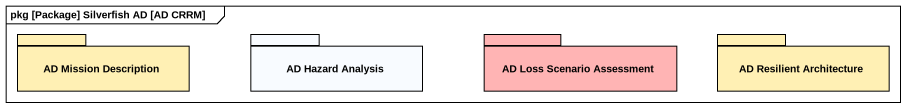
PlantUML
@startuml
mainframe pkg [Package] Silverfish AD [AD CRRM]
package "AD Mission Description" as AD_Mission_Description #FFF0B4 {
}
package "AD Hazard Analysis" as AD_Hazard_Analysis {
}
package "AD Loss Scenario Assessment" as AD_Loss_Scenario_Assessment #FFB4B4 {
}
package "AD Resilient Architecture" as AD_Resilient_Architecture #FFF0B4 {
}
@enduml
